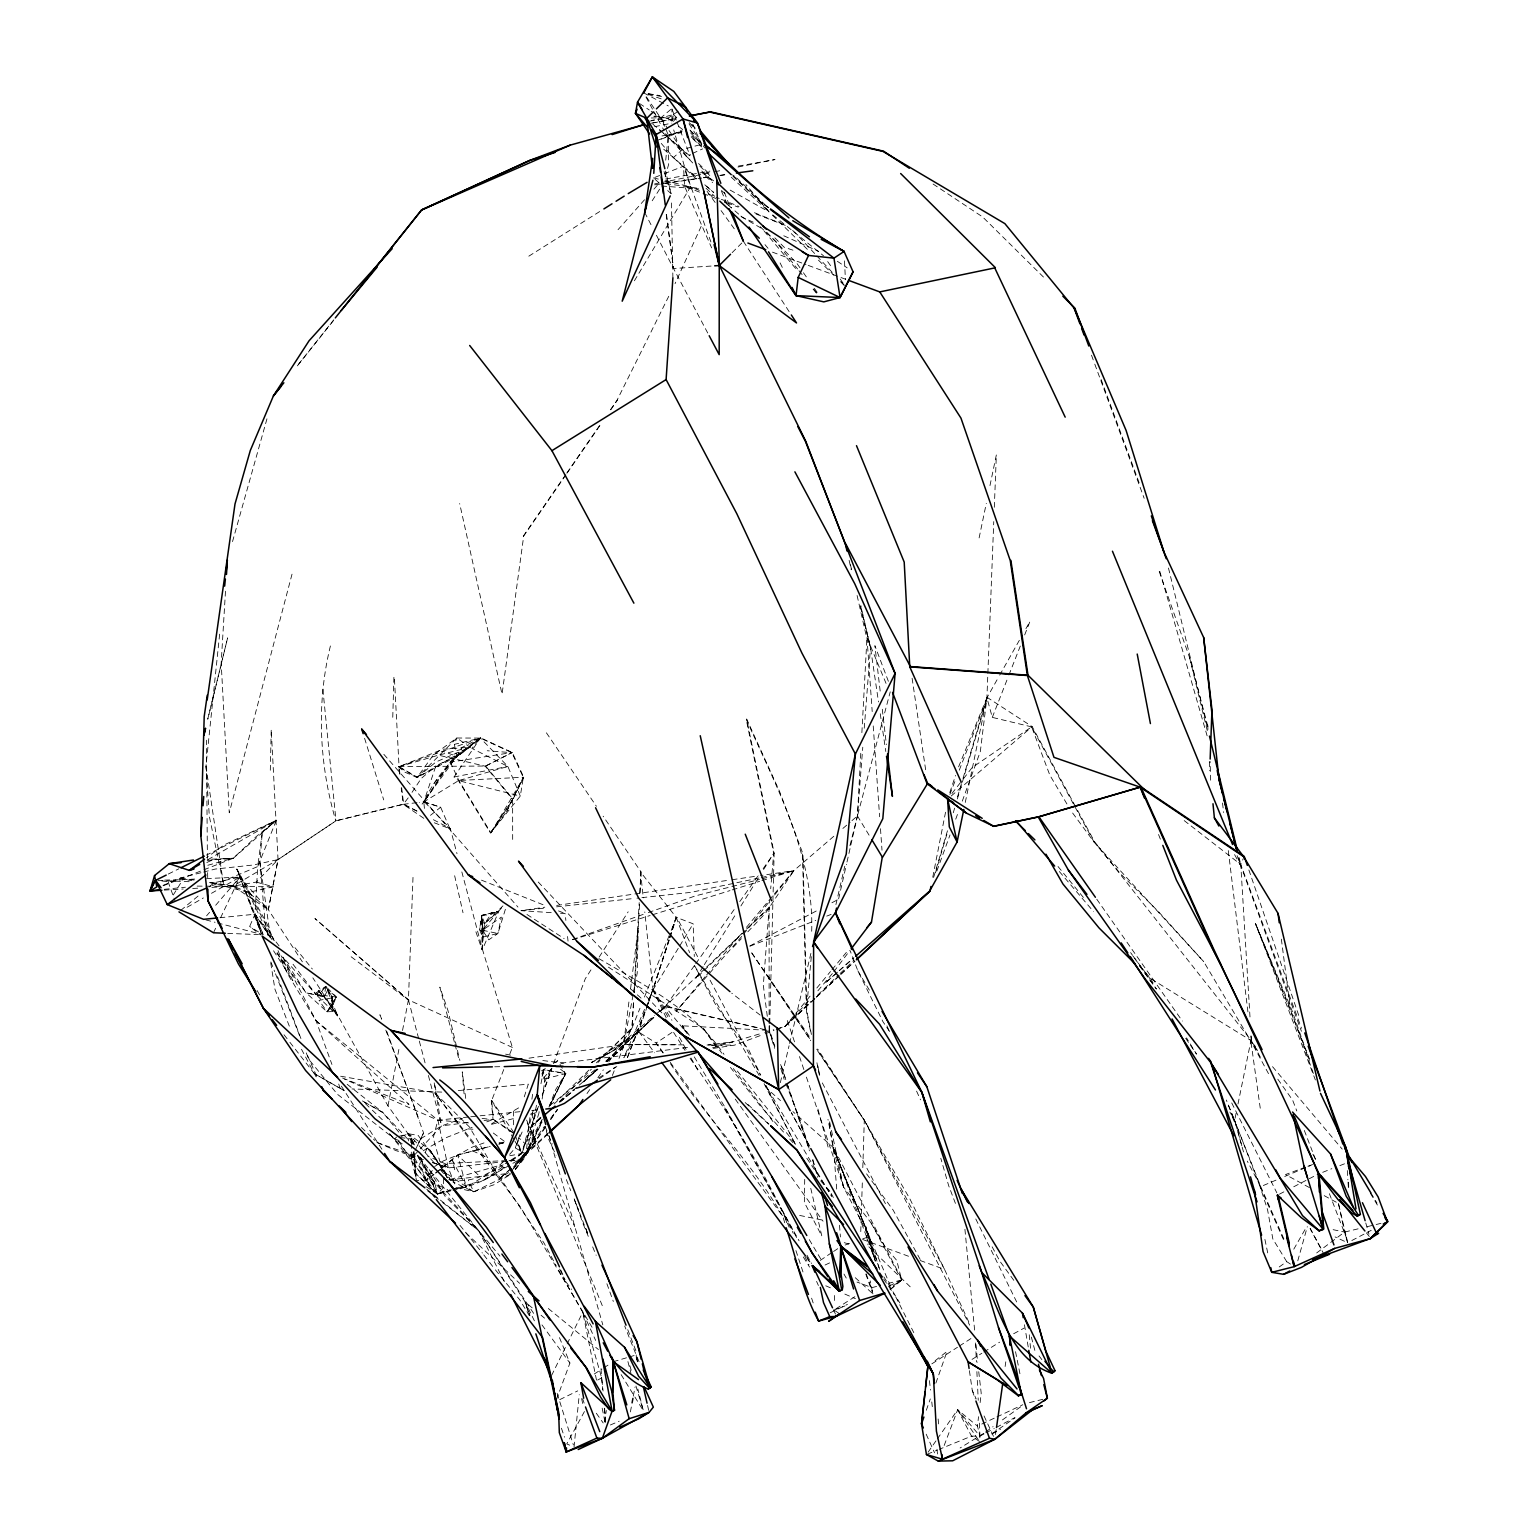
<?xml version="1.0" encoding="UTF-8"?>
<svg xmlns="http://www.w3.org/2000/svg" width="1538" height="1538" viewBox="0 0 1538 1538"><rect width="100%" height="100%" fill="white"/><g stroke="black" fill="none" stroke-linecap="round" stroke-linejoin="round"><path stroke-width="0.75" stroke-dasharray="5 3.75" d="M327.344 987.973L336.341 997.047L319.058 1000.373L327.036 1011.773L332.189 1011.6L332.208 996.912L327.421 989.434L336.341 997.047L332.516 1005.871L327.036 1011.773L306.197 992.933L275.706 951.676M671.895 120.81L671.952 109.217M426.045 1186.644L437.407 1194.026L443.463 1187.624L443.54 1178.531M443.463 1187.624L426.468 1180.204L416.567 1180.492L411.242 1158.499L411.396 1145.176M411.434 1142.965L411.492 1138.524L387.98 1105.899L332.516 1005.871L317.059 989.319L326.69 999.988L337.706 1015.945L325.845 986.454L315.809 993.01L316.001 994.509L337.706 1015.945L312.848 977.86M804.72 1179.377L804.336 1202.37L821.83 1236.071L810.238 1186.029M811.295 956.655L806.373 1011.081L811.084 1033.882M811.699 931.278C814.044 855.32 776.209 786.572 746.199 719.169L773.691 853.34L770.692 888.753M207.399 858.454L206.419 740.22M270.303 770.25L271.226 729.493L278.032 859.588L268.343 909.689L302.371 961.827M769.673 1025.596L769.558 1030.402L774.825 1046.301M769.75 1023.212L774.152 853.129L746.641 718.977L779.574 791.416L802.951 853.84L806.816 1010.87L811.41 1034.459M392.767 717.304L393.92 676.931M860.761 1231.611L862.414 1179.492M862.799 1167.65L864.298 1120.26L817.678 1049.012M402.533 1030.479L408.435 999.854L413.107 874.507M834.403 1300.475L834.673 1293.323M1210.656 780.208L1210.079 761.406M962.288 801.125L980.321 751.544L986.915 697.81L993.759 521.593M994.317 507.29L996.355 454.902L989.645 487.181M475.915 931.797L482.067 949.677L481.702 915.437L498.466 911.303L503.195 906.19M639.597 904.421L634.329 992.337M640.096 892.771L640.981 871.815L603.146 816.217M835.922 904.575L844.766 866.24M846.996 862.011L857.435 815.928L860.857 751.697M861.876 732.665L866.971 637.501L886.273 683.929M608.779 1061.874L631.945 1028.23L633.445 1002.161M634.002 992.683L639.193 902.614M639.75 893.136L640.981 871.815M225.49 591.207L221.184 663.051L229.258 812.833L292.374 572.828M509.789 1054.068L512.385 1047.436L482.471 949.504L498.87 911.111L481.702 915.437L479.568 929.586L482.567 937.161L497.908 933.489L505.925 907.555M596.398 1062.835L631.945 1028.23L633.694 1001.911M672.894 277.936L671.433 200.767M849.937 845.669L857.435 815.928L862.78 747.199M864.241 728.224L870.508 647.633L860.819 605.511M267.862 935.335L264.997 921.57L259.922 862.241L262.267 832.346L276.34 820.331L257.711 866.567L255 914.226L249.637 926.472L260.729 934.912M767.289 1016.33L763.329 985.377L769.692 900.557M332.189 1011.6L332.208 996.912L325.845 986.454L316.001 994.509L306.197 992.933L281.877 955.54L316.078 1020.79L331.939 1064.469M482.067 949.677L484.662 923.531L481.702 915.437L490.257 914.61L498.466 911.303L482.509 930.24L488.796 939.814L497.908 933.489L501.35 917.109L482.509 930.24L481.702 915.437L482.567 937.161L484.662 923.531L491.949 912.726M665.723 160.202L668.242 134.863L665.512 128.442M574.039 1447.104L579.249 1394.678M205.938 766.289L223.568 884.677L209.36 816.486L205.938 766.289L219.953 631.195M529.879 1117.607L526.034 1154.192L515.365 1169.149M937.315 1438.953L957.655 1409.769L971.516 1436.146L979.552 1441.49L979.956 1436.069L977.457 1426.091L978.533 1416.69M980.129 1402.598L981.206 1393.197L978.745 1371.704M619.026 1058.355L623.178 1047.628L629.369 998.335M630.542 988.934L638.212 927.914L637.213 973.073L633.714 991.722M262.267 832.346L257.711 866.567L209.187 886.984M531.898 1099.209L532.917 1092.076M995.509 1434.55L996.509 1427.514M1005.121 1366.513L1005.794 1361.822M604.665 1422.073L606.318 1410.461M542.126 1099.036L544.548 1082.406L543.472 1069.833L565.542 1073.639L549.95 1105.438M325.845 986.454L324.134 996.835L337.706 1015.945M666.204 1017.675L652.919 990.011L668.915 939.853M330.401 645.96C316.309 703.577 319.154 764.117 335.822 820.888L278.032 859.588L233.026 886.157L209.322 887.522M672.26 120.964L673.413 114.485L651.554 120.56M630.407 1411.922L631.657 1405.136M633.329 1396.12L635.021 1387.084M606.952 1061.624L623.178 1047.628L633.271 994.048M387.98 1105.899L399.361 1046.974M932.759 877.218L945.908 810.353M1236.091 1113.32L1234.649 1120.318L1244.204 1154.423M1237.994 1103.996L1250.855 1041.053L1203.696 961.615L1158.518 911.688L1120.414 873.642L1093.999 841.959L1070.909 810.699M457.344 1188.067L483.932 1180.088L518.767 1159.902L526.438 1154L536.608 1104.784M540.953 1083.694L543.856 1069.641L565.946 1073.466L550.354 1105.245M979.11 537.916L986.3 503.33M965.268 802.452L986.915 697.81L998.527 677.201M838.633 898.846L846.458 864.298M780.343 1082.656L789.071 1045.744M789.609 1043.437L811.43 951.157M207.745 719.053L227.624 637.886L207.803 719.13M533.186 1110.378L521.94 1153.385L510.539 1161.401M542.087 1076.427L543.856 1069.641M851.975 820.619L857.435 815.928L890.233 691.831M665.166 176.928L668.646 164.316L668.242 134.863L681.488 132.672M1297.784 1260.814L1307.338 1226.651M232.526 541.587L267.554 416.721M933.604 877.487L947.966 829.117M957.52 796.876L962.307 780.746M962.999 778.439L986.915 697.81L992.298 717.381L1031.652 726.878L1093.999 841.959L1203.696 961.615M935.508 872.642L947.793 831.174M953.272 812.756L954.637 808.142M957.367 798.933L987.434 697.579L1032.19 726.628L1076.408 808.219M539.088 1112.589L531.783 1136.178L525.131 1143.638L521.536 1153.577L505.195 1163.535M667.896 1016.772L652.919 990.011L668.895 940.006M669.626 937.719L676.162 917.263L640.539 872.008L643.288 897.865M648.325 1003.237L669.318 939.795M670.049 937.526L676.585 917.071L698.925 959.154M524.247 1096.863L528.322 1084.136L458.151 1090.596M669.645 937.584L676.162 917.263L693.157 923.819L694.292 956.501M399.515 773.864L398.65 766.828L417.106 777.497L456.786 738.009L470.07 747.237L442.809 749.275L398.65 766.828L404.302 771.922L417.106 777.497L433.37 754.985L456.786 738.009L480.375 738.086L471.858 748.391L507.886 766.462L458.459 780.631L520.305 796.069L507.886 766.462L480.375 738.086L454.075 776.978L458.459 780.631L490.487 833.019L520.305 796.069L523.324 777.401L511.885 752.678L480.375 738.086L462.169 752.947L435.85 765.905L423.815 801.836L421.028 805.528M949.773 792.628L955.54 775.44M627.485 1057.51L646.075 1009.601M646.844 1007.371L652.996 989.53L644.787 911.957M644.537 1009.332L623.87 1057.74L638.405 1031.921L647.575 1005.448M537.55 1108.206L525.131 1143.638L518.902 1137.985M542.222 1094.921L551.527 1068.333M519.921 1134.679L515.268 1147.906L509.251 1154.827M538.492 1106.303L521.94 1153.385L526.438 1154L547.393 1134.563M542.433 1095.094L551.911 1068.199M926.318 1410.25L930.298 1398.946M935.873 1383.104L947.024 1351.421L933.105 1362.341M936.873 871.027L950.003 834.942M955.732 819.177L958.193 812.41M556.545 1399.426L569.906 1363.072L558.582 1335.445M541.876 1074.062L543.472 1069.833M553.488 1063.719L585.305 978.687L592.88 966.883M627.389 1057.452L645.556 1009.236M646.383 1007.044L652.996 989.53L648.305 1000.527M944.178 1445.47L957.655 1409.769L977.457 1426.091M424.411 808.411L423.815 801.836L456.748 756.312L454.364 744.354L456.786 738.009M548.97 1107.052L555.699 1089.577L565.542 1073.639L560.005 1064.392M415.222 1155.942L411.242 1158.499L413.933 1151.52L415.721 1176.608M612.374 1075.504L615.7 1066.93M542.26 1119.241L533.302 1135.486L526.034 1154.192L515.268 1169.284M949.869 794.415L955.848 778.997M959.27 770.211L987.434 697.579M503.753 1069.544L491.66 1100.497L493.429 1119.356L514.596 1133.564L491.66 1100.497L513.788 1139.139M992.298 717.381L1008.044 677.258M1008.928 675.028L1020.29 646.075M1024.673 634.925L1029.922 621.563L1024.116 631.868M631.945 1028.23L639.981 1008.217M644.441 997.105L670.337 932.624M671.222 930.413L676.585 917.071M958.597 766.847L986.915 697.81M1249.99 1016.945L1240.762 864.529L1243.358 858.415M522.132 1131.987L515.268 1147.906L526.034 1154.192L541.626 1122.394M606.741 1061.662L623.178 1047.628L631.522 1028.441L598.032 1062.412M701.136 226.413L675.047 283.665M544.548 1082.406L551.181 1068.026M421.527 1160.171L419.643 1164.131L426.468 1180.204L433.908 1174.571M425.276 1152.25L427.16 1148.309L446.328 1137.582L472.147 1127.316M213.474 932.778L216.531 926.357M220.588 917.782L239.909 877.102L268.343 909.689L278.032 859.588L336.015 820.792L403.687 804.143L418.528 811.91M467.552 1122.605L441.675 1125.854L411.242 1158.499L414.087 1152.577M415.029 1150.597L423.565 1132.91L386.788 1031.44M411.242 1158.499L413.28 1154.231M417.394 1145.714L423.565 1132.91M506.463 811.795L523.324 777.401L506.463 811.795L490.487 833.019L512.635 799.433L485.22 766.212L438.484 755.158L398.65 766.828M434.312 822.792L449.923 828.771L440.656 807.239L423.815 801.836C436.1 775.248 456.055 753.485 480.779 737.913L450.288 762.156L458.862 780.458L490.891 832.846L513.038 799.26L523.727 777.228L512.289 752.505L480.779 737.913L399.053 766.655L400.207 776.017M526.438 1154L542.03 1122.202M551.565 1375.491L566.119 1345.981M567.157 1343.866L582.748 1312.26L557.352 1267.946M541.953 1120.933L523.708 1157.48L513.538 1166.938M549.451 1105.899L565.542 1073.639L542.568 1079.426L550.873 1069.218M668.742 296.296L617.065 400.188L610.259 410.031M327.44 990.645L324.134 996.835L306.197 992.933M584.44 1411.538L566.772 1443.913L570.406 1445.509M999.7 675.144L1019.463 640.096M1293.785 1249.183L1306.8 1226.44M336.341 997.047L327.036 1011.773L336.341 997.047L316.001 994.509L283.415 957.636M450.788 1190.873L437.407 1194.026L431.294 1188.701L434.793 1182.722L418.201 1155.115M490.891 832.846L523.727 777.228L458.862 780.458L424.219 801.663L419.259 802.394M634.406 280.781L690.504 186.848L673.721 129.923M432.313 1170.437L426.468 1180.204L433.812 1174.301M652.919 990.011L678.527 947.889M679.738 945.889L693.157 923.819M173.256 895.001L182.849 879.601L194.73 879.082M703.097 966.671L695.522 978.822L702.366 972.189M704.346 964.653L735.875 914.053M740.912 905.959L758.561 877.621M763.598 869.528L773.691 853.34M512.116 1170.303L544.414 1126.431M652.189 200.767L659.687 189.078M599.186 957.059L628.177 911.823M412.03 792.32L421.201 778.516L435.85 765.905M545.452 1127.469L523.708 1157.48L513.134 1166.765M550.739 1119.549L557.333 1109.629L550.162 1118.972M586.997 1093.556L589.708 1089.596M597.878 1077.715L603.338 1069.794M523.266 536.185L565.407 475.069M566.772 473.108L600.743 423.834M565.869 474.877L523.708 535.993L502.042 694.253L459.651 503.541M567.234 472.916L601.223 423.642M610.74 409.839L617.545 399.976M935.95 1440.914L926.453 1454.544L937.18 1450.161M550.604 1119.203L557.333 1109.629M694.407 965.614L665.55 1006.333L660.533 1011.081M695.791 963.672L734.28 909.362M739.778 901.614L757.657 876.391M763.156 868.643L774.152 853.129M408.185 797.876L403.264 804.316L335.822 820.888M832.346 973.592L817.082 991.779M833.807 971.689L849.726 950.715M434.081 783.342L456.748 756.312L480.375 738.086L454.364 744.354M951.926 793.512L962.057 780.535M963.499 778.67L972.17 767.558L1031.652 726.878L1049.839 775.152L1067.41 804.778M705.115 976.745L676.066 1011.485L742.027 936.123M743.508 934.239L768.673 902.46M774.594 894.981L793.819 870.662L833.807 836.268M298.449 364.352L333.823 319.789M297.353 365.871L334.765 318.904M515.461 1169.457L525.515 1156.864L530.745 1143.638L523.708 1157.48L545.221 1126.854L548.278 1138.447L556.045 1155.23M411.569 1144.714L415.76 1139.62L398.784 1137.293L408.512 1133.756L418.182 1135.409L450.98 1180.223M776.19 1029.71L784.957 1026.461L810.757 995.336M816.832 988.011L830.482 971.535M832 969.709L848.707 949.58M513.634 1168.495L536.224 1141.331L512.865 1166.438M324.422 988.146L321.615 991.51L316.001 994.509L291.316 962M706.653 974.919L740.297 934.681M746.411 927.356L793.819 870.662L760.618 875.526M673.394 121.348L676.432 117.792L673.413 114.485L676.835 117.715M206.592 915.802L209.629 912.284M215.685 905.248L239.909 877.102L263.248 934.796L249.637 926.472M503.253 1161.748C489.334 1176.07 468.456 1183.337 448.635 1179.896L500.254 1165.208L505.541 1168.572M618.026 229.7L644.557 199.729M653.919 189.155L657.034 185.637L663.436 183.233M814.563 998.777L784.957 1026.461L810.661 998.72M511.385 1168.303L499.043 1179.127L511.308 1168.111M733.145 947.331L741.316 938.718M747.833 931.817L765.789 912.841L793.819 870.662L761.214 877.544M210.206 882.601L233.026 886.157L256.288 882.081L278.032 859.588L253.501 864.971L215.185 869.066L203.631 872.046M559.524 1101.496L591.342 1069.218M732.126 252.655L741.816 243.004M540.549 1117.222L532.071 1125.47L540.915 1118.03M554.084 1104.053L589.631 1069.429M480.125 921.012L484.662 923.531L502.945 905.882M704.077 970.536L769.096 907.651L769.115 1023.52M784.957 1026.461L810.853 1001.584M817.755 994.951L838.479 975.054M840.209 973.4L854.013 960.135M396.669 1137.005L394.632 1138.947L337.495 1094.325L308.792 1059.374L306.216 1052.78M528.995 1058.163L624.793 1044.59L653.419 1017.637L624.793 1044.59L591.457 1062.527L638.405 1031.921L656.13 1043.014L663.186 1052.665M704.962 968.632L660.071 1011.312L665.089 1006.544L766.789 1030.075M706.692 966.979L744.834 930.721M746.564 929.067L769.096 907.651M605.818 1061.528L653.861 1017.425M163.182 885.773L233.295 858.242L255.712 837.018L276.34 820.331L223.702 845.15L206.496 857.762M816.313 997.143L838.941 975.976M840.69 974.342L854.609 961.327M814.871 998.623L785.207 1026.327L776.132 1029.018M816.62 996.989L839.306 975.803M841.055 974.169L855.013 961.135M504.291 1167.419C489.622 1179.165 471.359 1186.548 453.018 1190.354M511.077 1161.113L521.536 1153.577L517.46 1142.561M597.263 1068.968L583.248 1081.81L597.109 1069.391M606.01 1060.932L653.285 1017.579M660.283 1011.139L665.55 1006.333L760.31 1028.249M432.486 1162.69L448.308 1167.919L518.556 1160.017L548.489 1132.814M661.263 143.418L673.394 157.587L682.391 149.551L704.116 143.611M484.662 923.531L498.466 911.303M837.441 972.189L825.118 983.128L837.71 972.035M839.19 970.632L853.282 958.136M207.822 865.26L233.295 858.242L276.34 820.331L206.438 855.09M839.517 970.459L853.917 957.789M560.043 1102.073L574.481 1089.635M583.498 1081.848L597.917 1069.41M842.882 828.444L850.168 822.196M951.176 796.011L1032.19 726.628M540.991 1117.78L531.86 1125.566L540.607 1118.376M559.255 1102.188L597.609 1069.448M591.457 1062.527L611.663 1051.665L654.4 1015.561M656.188 1014.061L665.089 1006.544L685.602 1031.652M670.76 109.467L660.956 117.734L647.306 118.099M560.351 1101.631L574.481 1089.731M890.752 1289.132L901.653 1279.943L896.731 1260.391L884.696 1246.241L871.085 1222.921L843.555 1187.067L805.547 1074.543M180.734 910.419L198.344 895.827M208.918 887.08L214.205 882.716L239.909 877.102L233.026 886.157L209.726 882.254M889.983 1289.632L902.095 1279.731L833.481 1147.656L827.963 1119.356M435.658 1172.821L457.728 1155.057L472.128 1147.156L483.989 1142.926M430.467 815.332L440.656 807.239L423.834 801.836L449.884 762.329L452.903 758.715L462.169 752.947M550.066 1105.303L596.936 1068.333M606.318 1060.932L623.178 1047.628M1358.092 1228.843L1344.558 1232.073L1315.144 1254.085M435.773 1173.148L457.728 1155.057L490.218 1146.271M611.663 1051.665L638.405 1031.921M1279.232 1266.966L1286.691 1261.602L1294.035 1266.447M983.705 1433.378L960.116 1447.989M985.589 1432.032L993.087 1426.63M1002.449 1419.901L1023.078 1405.059M830.193 1312.779L847.438 1304.397M599.378 1078.772L616.853 1066.468M483.932 1180.088L502.926 1166.727M991.702 1433.935L1015.118 1417.805M649.382 121.156L667.915 118.234L678.892 110.755M554.66 1062.835L557.794 1060.701L554.218 1062.989M871.085 1222.921L901.653 1279.943L891.04 1287.152C871.066 1241.301 851.552 1194.68 833.481 1147.656L792.877 1111.59M820.254 1260.41L833.096 1251.701M833.558 1251.49L841.151 1246.376M671.991 1032.421L656.13 1043.014L664.012 1054.395M598.667 1078.042L614.604 1067.526M931.817 1363.879L957.443 1347.288M959.404 1346.019L971.228 1338.368M434.658 1166.515L443.309 1160.921L457.728 1155.057L489.661 1146.541M594.245 1374.03L601.858 1369.108M603.78 1367.878L609.49 1364.168M423.181 1150.847L427.16 1148.309M505.079 1174.821L508.597 1172.552M839.46 1313.721L834.057 1310.011L856.301 1295.784M508.924 1175.359L494.256 1184.645L473.742 1191.796L456.228 1187.797L448.308 1167.919L437.888 1120.164L316.078 1020.79L287.741 974.131L277.359 952.695M528.822 256.173L601.858 210.187M972.035 1359.4L981.878 1353.248M983.859 1352.017L999.604 1342.174M420.72 1138.735L441.483 1125.951L462.477 1118.434M503.157 1164.785L466.379 1187.201L452.326 1188.797M541.511 1070.832L545.356 1068.525M518.594 1107.879L489.891 1124.778L514.615 1118.299M207.938 859.646L276.34 820.331M187.098 907.247L203.343 897.961M211.475 893.328L239.909 877.102L206.63 878.563M470.07 747.237L417.106 777.497L436.061 761.906L470.09 747.237L438.484 755.158M992.298 1433.82L1000.623 1429.129M597.686 1380.047L601.666 1377.856L600.82 1365.879M1013.657 1333.734L1024.193 1328.063M457.132 756.158L417.509 777.324L399.053 766.655L394.343 676.739M984.051 1433.916L979.956 1436.069L971.516 1436.146L939.334 1449.277M986.089 1432.839L994.259 1428.514M996.297 1427.437L1014.695 1417.69M749.852 945.947L817.197 910.515M831.923 902.748L836.134 900.537M1351.825 1240.532L1371.223 1230.342M1279.405 1194.18L1284.076 1191.758M1293.766 1186.759L1318.989 1173.686M480.375 738.086L462.034 747.449L456.748 756.312L442.886 751.294M485.22 766.212L511.885 752.678L487.258 750.736M399.053 766.655L485.643 766.02L512.289 752.505L450.288 762.156L424.219 801.663L450.326 828.578L456.997 853.686M168.315 874.045L178.908 868.778M559.755 1399.638L577.73 1390.871M510.424 1174.09L473.742 1191.796L452.826 1181.876M889.329 1285.922L902.095 1279.731M981.782 1424.053L994.721 1417.959M996.893 1416.94L1022.789 1404.732M825.06 1265.024L831.558 1261.987M416.164 1176.051L413.933 1151.52L414.856 1172.725L437.407 1194.026L447.635 1189.335M669.011 130.499L686.294 156.222L690.389 154.396M692.427 153.473L702.635 148.878M206.823 862.51L213.398 859.55L233.295 858.242L207.515 859.377M656.822 140.592L682.045 130.653M610.375 1424.976L619.18 1421.227M163.105 885.369L180.523 877.967L201.324 872.642M1276.002 1180.146L1260.737 1186.605L1247.28 1161.132M1284.73 1176.474L1310.876 1165.42M749.948 946.197L815.755 920.416M826.733 916.11L831.116 914.399M658.822 182.657L653.496 177.908L662.071 174.563M664.224 173.717L683.526 166.2L711.248 242.908M1322.699 1172.321L1331.85 1168.669M1339.848 1165.631L1346.269 1163.112M486.777 1121.875L493.044 1119.529L514.211 1133.756M713.363 1048.397L734.53 1045.129L763.04 1034.574M765.232 1033.767L773.999 1030.518M834.057 1310.011L844.881 1305.973M661.071 139.17L682.045 131.441M1305.647 1167.092L1285.499 1174.551L1311.972 1188.989M1307.896 1166.265L1314.605 1163.785M572.501 939.526L646.075 913.38M648.305 912.592L695.118 895.962L729.55 887.138M845.093 1245.049L849.495 1243.511M862.683 1238.878L869.278 1236.552L879.005 1267.831M390.056 1134.256L437.407 1194.026L449.961 1189.874M572.617 939.699L650.151 915.495M652.439 914.783L729.973 890.598M732.242 889.887L759.618 881.332M761.906 880.62L793.819 870.662L761.695 878.89M417.74 1155.845L437.407 1194.026L455.133 1188.72M712.517 1047.859L762.502 1033.055M764.771 1032.383L773.864 1029.691M613.316 1361.707L627.043 1357.631M629.33 1356.958L636.194 1354.92L624.697 1326.064M659.514 129.826L666.281 135.594L681.911 131.288M398.65 1136.447L408.512 1133.756L429.967 1149.982L450.653 1180.127M498.773 1144.118L505.618 1142.292L491.756 1131.853M530.341 1114.185L539.338 1111.839M499.023 1144.003L505.618 1142.292L499.139 1142.484M876.583 1286.441L872.027 1287.614L856.993 1282.058M887.964 1283.499L901.653 1279.943M731.857 886.542L759.388 879.486M1029.441 1402.618L1042.879 1399.292M1367.109 1226.69L1373.876 1225.055M1376.125 1224.517L1385.142 1222.364M256.288 882.081L273.399 886.811L248.656 892.348L209.514 882.524M758.888 878.044L691.312 892.309L636.943 898.173M654.669 126.693L671.875 123.136M654.592 183.926L659.225 182.984M661.532 182.522L712.479 172.198M714.805 171.737L721.745 170.333M737.952 167.046L775.017 159.548L735.472 166.585M454.075 776.978L507.886 766.462M651.016 123.232L676.162 118.426M652.727 123.021L677.854 118.195M509.789 1155.749L521.536 1153.577M711.69 1045.648L732.972 1041.803L707.057 1045.033M665.685 179.004L709.883 171.141M661.994 135.959L668.242 134.863M551.219 912.63L521.094 910.669L544.817 907.189M556.679 905.44L632.56 894.309M634.925 893.963L729.8 880.063M732.165 879.717L758.253 875.891M654.727 184.868L701.443 178.158M703.77 177.812L710.787 176.812M720.13 175.467L724.802 174.794M665.781 182.907L701.078 177.985M703.424 177.658L710.479 176.678M719.899 175.37L724.609 174.717M161.855 881.005L168.084 881.659L182.849 879.601L191.808 880.486M484.028 1120.529L493.429 1119.356M560.966 1063.2L688.197 1047.378M416.971 802.663L403.264 804.316L401.245 787.917M164.22 889.31L185.406 887.215M521.094 910.669L547.105 907.862M556.564 906.843L634.579 898.423M448.635 1179.896L510.212 1173.302M468.379 1117.011L437.888 1120.164L344.589 1079.195M470.724 1116.78L477.76 1116.05M480.106 1115.8L519.979 1111.686M531.725 1110.474L538.761 1109.744M219.934 917.705L255 914.226L279.685 946.716M197.152 886.099L273.399 886.811M441.771 1092.095L351.952 1088.942M207.188 860.453L233.295 858.242M656.438 235.276L673.529 268.496L712.382 265.978M164.258 890.098L183.233 889.022M192.711 888.464L199.844 888.06M506.636 1160.575L444.693 1163.516L427.795 1156.268M509.02 1160.459L518.556 1160.017M164.681 880.101L182.849 879.601M494.736 1066.795L501.849 1066.641M676.009 1044.687L624.793 1044.59L686.813 1044.898M708.287 1044.994L734.53 1045.129M157.953 880.467L190.75 881.774M227.701 933.355L258.499 934.604M767.193 1030.268L681.892 1025.788L685.621 1031.825M560.505 913.226L565.138 913.534L565.869 920.435M671.51 121.002L667.915 118.234L654.015 116.523M467.975 1128.873L474.588 1129.373M661.667 186.002L698.713 188.866M699.329 190.404L690.504 186.848L684.564 186.329L683.526 166.2M468.609 1122.894L437.888 1120.164L433.197 1137.928L439.83 1161.459L448.308 1167.919L432.697 1162.363M482.067 1118.453L493.044 1119.529L491.256 1100.689M542.799 1060.547L563.523 1063.162M665.781 183.58L698.617 188.367M653.996 116.138L667.915 118.234M180.523 877.967L194.211 880.101M648.478 93.703L660.244 95.644M340.629 1076.216L434.754 1092.749L469.436 1126.989L495.159 1170.495L544.01 1242.992L556.237 1265.87M648.094 93.799L663.282 96.952M505.618 1054.145L512.635 1055.587M799.645 1215.424L823.061 1220.23M482.509 930.24L497.908 933.489M1333.119 1229.669L1344.558 1232.073L1347.634 1242.742L1335.119 1236.937M653.496 177.908L662.743 180.138M665.07 180.696L690.504 186.848M205.861 919.916L215.051 922.3M217.339 922.896L260.941 934.2M316.001 994.509L324.134 996.835L315.809 993.01M844.247 1242.666L848.726 1243.992M423.431 1159.69L396.285 1150.712L376.945 1142.465L373.503 1139.12M792.954 250.175L784.072 247.176L772.653 235.641M648.171 94.414L661.359 98.893M399.053 1140.523L394.632 1138.947L403.475 1144.695M376.945 1142.465L421.547 1158.383M862.741 1239.513L909.169 1256.488M920.224 1260.526L944.563 1269.427L970.228 1325.102M772.48 252.155L806.008 264.574M808.238 265.401L846.246 279.493M715.862 198.46L684.564 186.329L711.652 247.887M727.032 202.805L738.221 207.13M756.1 214.07L787.398 226.201M342.57 1078.023L409.05 1104.399L316.078 1020.79M481.49 880.159L545.317 905.632M558.525 910.9L565.138 913.534M708.153 193.98L719.169 198.44M721.38 199.325L739.028 206.457M754.466 212.705L783.13 224.298M825.771 1285.806L832.135 1288.556M844.843 1294.073L855.436 1298.668M753.197 222.145L742.296 217.262L738.721 214.186M783.765 235.775L818.677 251.348M351.145 956.771L408.243 999.931L314.925 918.532L408.435 999.854L512.385 1047.436M472.589 1150.828L486.258 1157.153M416.817 811.045L403.264 804.316L425.372 819.37M433.37 819.696L450.326 828.578M643.768 92.914L668.299 105.93M1324.199 1195.641L1338.445 1203.408L1347.634 1242.742M702.366 172.987L713.767 180.926M730.166 190.116L769.096 211.936L745.911 184.541M342.032 1089.346L315.482 1074.274L344.185 1090.692M364.544 1102.169L382.866 1112.512L412.28 1143.926M598.84 958.597C644.134 985.089 693.734 1009.793 724.014 1054.357M362.449 1100.92L382.866 1112.512L400.822 1134.64M760.926 228.008L742.296 217.262L733.318 209.495M1139.908 965.922L1150.751 978.629L1251.432 1040.765L1261.679 1059.663M608.433 967.171L703.327 1028.384L721.899 1053.242M526.957 914.476L564.138 938.584M933.085 184.041L982.609 216.916L1045.782 279.339M639.481 103.488L649.247 109.967M651.189 111.255L660.956 117.734L664.608 126.289M837.345 261.287L847.169 267.862M440.291 1169.303L473.742 1191.796L468.359 1180.55M691.792 136.055L699.425 141.438M732.972 176.293L759.118 200.747L768.808 207.668M426.737 1189.201L478.606 1230.535L499.946 1256.123M760.137 1015.061L731.761 993.202M678.739 126.52L684.141 130.672M732.53 174.89L759.118 200.747L768.481 207.918L733.991 175.428M1184.202 820.6L1240.762 864.529L1301.513 1028.268M427.526 1190.777L440.752 1201.082M442.656 1202.562L478.606 1230.535L534.974 1315.375M560.601 1069.275L565.946 1073.466M347.184 1084.29L382.866 1112.512M772.73 214.859L778.17 219.242M779.977 220.703L785.418 225.086M787.245 226.547L823.503 255.769M548.335 1308.53L598.455 1349.557M532.225 1307.877L525.189 1302.013L478.606 1230.535L417.259 1154.923M541.03 1315.221L544.548 1318.143M417.913 1155.749L423.392 1160.325M652.843 124.155L661.532 131.614M663.282 133.114L689.351 156.165M666.281 135.594L689.562 155.761M663.724 149.205L695.868 177.062M704.789 184.791L713.728 192.519M724.436 201.805L731.569 207.995L724.34 201.709M692.042 173.717L695.637 176.832M706.403 186.156L713.574 192.385M478.03 1174.763L457.728 1155.057L466.379 1187.201L452.518 1160.44L455.248 1172.033M691.235 136.882L701.847 146.225M630.753 989.011L641.557 998.566M705.577 176.332L712.632 182.599M721.476 190.443L724.994 193.596M765.924 1085.444L768.154 1089.654L780.516 1100.612M667.665 190.577L671.222 193.75L665.416 170.968M855.282 1277.713L872.911 1293.862L870.2 1280.885M731.242 177.158L769.096 211.936L759.118 200.747M745.161 1102.554L750.333 1107.302M752.063 1108.898L769.327 1124.759M747.91 1104.419L768.923 1124.009M692.869 138.824L701.578 146.975M792.608 230.392L796.05 233.622M465.918 1232.918L519.633 1283.346M673.394 157.587L697.445 180.157M706.038 188.232L714.632 196.287M699.809 166.085L712.017 177.639M690.485 130.653L697.291 137.132M698.521 163.509L710.556 174.967M365.429 1103.65L370.639 1108.59M372.369 1110.244L382.789 1120.164M686.294 156.222L691.466 161.144M701.77 170.987L713.805 182.464M760.195 226.72L775.671 241.466L797.549 268.919M868.893 1246.818L912.419 1288.94M361.449 1127.45L371.773 1137.466M414.856 1172.725L431.294 1188.701L414.626 1158.095M772.518 215.262L809.968 251.886M818.485 260.191L833.827 275.167M840.632 281.839L845.746 286.818M504.349 1281.692L478.606 1230.535L445.001 1196.141L428.064 1167.553M766.693 232.238L796.684 263.075L802.105 270.823M692.734 162.951L667.069 136.171L662.628 127.923M538.223 882.024L663.186 1014.311M691.85 124.52L696.714 129.692M799.26 237.063L815.294 254.212M816.889 255.942L834.519 274.802M840.94 281.665L844.131 285.107M690.62 132.883L701.559 144.61M389.422 1133.564L478.606 1230.535M820.696 1180.896L830.136 1191.469M783.553 1132.103L760.291 1105.937L730.031 1066.872M789.763 1139.062L792.858 1142.561M435.119 1197.275L430.448 1191.988L434.812 1197.66M460.035 1225.401L482.355 1253.028M689.37 122.656L693.869 127.75M433.966 1162.574L408.512 1133.756L408.666 1140.946M440.329 1169.784L445.097 1175.186M383.827 754.312L517.941 907.074M1059.336 871.527L1093.422 911.476M764.194 231.142L797.818 271.034M813.102 289.163L817.697 294.604M1255.508 1046.532L1250.855 1041.053L1260.487 1109.917M1272.541 1066.68L1342.193 1149.097M764.982 244.638L768.02 248.291M689.947 130.076L701.751 144.399M485.643 766.02L513.038 799.26M1058.029 866.509L1083.713 897.827M1139.6 966.018L1156.441 989.069L1130.622 952.599M294.988 947.677L312.349 969.017M495.409 1269.85L519.748 1299.821L529.38 1315.74L525.189 1302.013L535.435 1322.949M1366.378 1232.822L1369.339 1236.514M799.01 270.746L803.394 276.244M813.602 289.048L817.966 294.546M737.336 1071.044L794.992 1143.407M1251.144 1035.997L1251.432 1040.765L1094.537 841.69L1077.542 810.315M284.011 1034.747L288.433 1040.419M289.913 1042.303L316.424 1076.273M495.159 1170.495L434.754 1092.749L520.575 1207.215L593.899 1330.37M483.797 1254.912L488.161 1260.545M489.622 1262.429L493.967 1268.081M1039.034 1355.92L1041.86 1359.63M1132.948 955.982L1150.174 978.899M733.338 1068.545L773.345 1122.067M566.022 1281.942L571.617 1289.44M638.847 1031.69L654.534 1052.78M806.969 1257.853L811.237 1263.602M866.586 1173.84L893.097 1210.022L912.438 1245.299M541.972 1324.91L569.906 1363.072M670.222 1062.297L782.977 1216.616L784.861 1223.306M1013.811 1280.327L999.892 1261.218L991.01 1244.723M707.057 191.327L715.458 202.881M721.053 210.571L735.029 229.835M690.12 1058.394C729.473 1113.55 764.501 1171.821 793.262 1233.303M689.312 1035.247L682.353 1025.577L687.236 1033.805M735.279 1099.17L823.041 1221.191M827.675 261.595L831.847 267.42M840.19 279.051L844.343 284.876M596.302 1413.249L603.204 1422.977M751.774 952.887L811.103 1039.034M1257.603 1050.569L1250.855 1041.053L1269.061 1074.678M1277.809 1079.176L1292.631 1100.151L1296.803 1110.974M1096.786 899.249L1182.338 1021.04M431.294 1188.701L397.285 1139.158M803.451 272.764L807.527 278.589M814.313 288.279L818.389 294.104M670.568 1063.873C705.596 1116.626 751.351 1161.613 782.977 1216.616M978.264 1439.626L957.655 1409.769L979.956 1436.069L979.283 1421.746M1324.41 1255.123L1310.145 1228.651M703.327 1028.384L717.881 1049.627M1185.683 1038.265L1196.545 1054.145L1186.509 1037.881M546.413 732.819L596.398 806.277M889.579 1031.517L882.947 1021.674L857.858 970.824L850.13 950.695M751.774 953.022L810.718 1040.63M817.428 1050.589L864.298 1120.26L909.881 1198.871L944.563 1269.427L864.298 1120.26L816.755 1049.204M883.677 1279.039L894.424 1294.958M895.77 1296.938L914.014 1333.062M646.421 96.875L667.684 128.519M272.111 939.737L255 914.226L261.595 934.124M767.885 976.169L811.468 1041.303M806.816 1158.249L831.712 1195.526M743.431 241.389L790.032 313.002M689.005 123.79L704.673 147.956M270.361 937.834L255 914.226L263.248 934.796M273.553 950.772L292.854 980.686L281.243 955.867M341.359 1086.136L383.327 1151.443M673.606 1032.421L685.044 1050.396M447.02 1176.897L429.967 1149.982L447.385 1177.897L442.271 1168.649M803.336 1257.027L809.565 1267.101M621.141 1374.645L643.422 1410.884L637.866 1389.025M1286.691 1261.602L1272.849 1238.974L1267.581 1209.848L1260.16 1186.894L1234.649 1120.318L1229.881 1112.051M883.85 1276.828L899.788 1302.917M653.362 989.799L671.952 1020.29M694.253 1056.875L725.263 1107.687L799.087 1240.839M857.435 815.928L869.374 835.672M1370.896 1192.911L1376.991 1203.139M1370.339 1193.219L1378.875 1207.522M1232.207 1116.223L1234.649 1120.318L1242.262 1147.406M857.858 970.824L871.162 993.164M768.154 1089.654L831.712 1196.699M809.257 1239.609L821.465 1260.18M759.195 1075.389L694.618 965.845L716.746 1006.679L748.737 1049.858L760.733 1075.12M764.059 1083.656L795.511 1144.541M843.958 1274.041L846.265 1278.078M514.942 1141.177L521.94 1153.385L515.422 1135.775M679.431 1037.362L686.332 1049.723M690.947 1057.952L699.021 1072.37M257.154 990.549L260.595 996.72M724.802 1107.898L782.804 1212.271L789.205 1227.382M274.283 940.756L236.871 869.143L261.441 933.989L236.871 869.143L266.555 922.858L273.61 939.949M1234.572 854.609L1240.186 864.817L1238.551 857.973L1240.186 864.817M807.008 1255.239L811.526 1263.467M913.591 1247.376L921.55 1261.891M809.815 1146.291L791.378 1112.685L809.622 1146.464M1310.184 1228.42L1322.276 1250.74M1312.875 1154.25L1316.278 1160.556M645.979 97.029L652.631 109.39M653.746 111.447L661.513 125.866M316.117 1076.869L301.16 1048.647M831.212 1193.488L833.346 1197.525M666.223 214.513L673.529 268.496L708.057 333.631M710.095 980.206L760.33 1074.908M1150.751 978.629L1154.115 984.993M289.317 1026.154L274.937 989.222L270.38 960.635L274.648 971.612M796.607 1237.552L783.246 1212.059L787.725 1225.651M806.643 1256.661L809.988 1263.044M822.311 1082.925L886.868 1206.426M417.471 1155.192L434.793 1182.722L437.407 1194.026L419.874 1157.441M829.155 1123.028L833.038 1147.867L843.555 1187.067L869.278 1236.552L875.237 1261.564M644.691 212.455L652.17 226.97M864.298 1120.26L969.671 1325.141M795.396 1144.407L765.713 1085.655M1231.727 1102.938L1276.848 1192.815M804.759 1256.411L808.93 1264.832M559.659 1269.1L564.965 1279.808L560.37 1268.965M975.784 1218.961L1017.887 1304.416M780.112 262.902L783.092 269.035M236.871 869.143L270.092 937.699M413.684 1144.522L408.512 1133.756L411.031 1141.407M327.421 989.434L333.073 1001.257M833.5 1309.876L835.48 1314.106M316.655 1076.119L306.254 1052.665M414.472 1144.926L411.492 1138.524L412.049 1143.176M420.451 1157.73L437.407 1194.026M969.401 1370.685L972.285 1390.525L976.207 1398.984M984.051 1415.94L993.856 1437.126M596.494 1380.086L582.748 1312.26L595.667 1340.463M576.212 1204.196L588.016 1234.61M526.592 1120.068L574.712 1226.651M886.907 1025.846L889.868 1032.363M916.571 1091.115L920.512 1099.824M926.184 1434.185L934.566 1452.814M1283.884 1238.974L1260.737 1186.605L1226.324 1100.016M1260.16 1186.894L1284.288 1241.454M816.582 1281.385L818.389 1285.48M721.514 191.366L727.224 204.419M872.815 1254.431L865.26 1226.728L833.038 1147.867L865.26 1226.728L875.949 1261.948M692.907 124.405L702.078 145.975M637.136 1357.131L639.923 1363.706M583.037 1223.71L588.285 1236.36M592.668 1246.895L596.167 1255.335M1228.439 1105.341L1233.764 1118.184M381.616 1018.925L379.905 1014.772L381.578 1019.156M278.032 950.638L287.741 974.131M1237.11 855.647L1301.436 1031.287M527.207 1122.971L602.742 1306.762M1313.394 1073.466L1290.44 1009.312L1255.45 923.569L1315.375 1079.964M833.038 1147.867L869.278 1236.552M1309.434 1058.836L1255.45 923.569L1292.247 1011.139L1309.415 1060.297M1232.284 1116.684L1234.879 1123.182M545.125 1126.316L547.778 1132.968M548.662 1135.198L552.2 1144.061M566.349 1179.588L570.771 1190.681M574.308 1199.563L578.73 1210.656M585.805 1228.42L588.439 1235.072M785.822 1083.598L800.106 1119.664L809.353 1148.463M1158.537 834.519L1161.113 841.036M724.321 192.25L729.531 205.65M275.513 973.804L299.391 1035.228M671.933 108.967L676.239 120.099M677.105 122.309L690.043 155.703M1329.39 1193.68L1348.192 1242.435M1304.32 1130.468L1316.009 1160.786M627.754 1329.678L636.386 1352.056M385.807 1030.114L419.374 1120.337M955.425 1203.389L948.638 1185.567L940.795 1158.268M676.162 917.263L689.582 952.599M888.368 681.296L874.891 645.691L880.37 692.773M277.494 976.572L301.179 1039.227M875.545 1261.045L833.481 1147.656L836.768 1189.97M1101.131 379.54L1139.812 484.624M1091.499 355.201L1093.96 361.911M1094.787 364.141L1144.157 498.293M606.895 1283.73L613.316 1301.475M866.221 1273.868L872.565 1291.439M865.798 1274.098L872.911 1293.862M168.084 881.659L175.082 901.095M529.995 1315.375L525.189 1302.013L529.764 1315.663M574.193 1198.794L582.229 1221.441M1159.229 571.578L1189.643 657.783L1208.676 729.435M972.285 1390.525L975.188 1398.907M1248.875 869.95L1299.322 1017.099M769.115 1025.884L769.115 1030.614L774.479 1046.436M780.631 1064.546L786.014 1080.368L780.862 1064.488M809.065 1148.232L786.783 1082.637L809.488 1150.885M561.428 1428.225L564.484 1437.184M787.302 1020.54L794.915 1043.033M799.472 1056.548L804.797 1072.294M582.652 1398.715L584.113 1403.117M812.506 1159.979L817.793 1175.897M795.934 1250.586L804.143 1275.502M811.603 1298.168L813.852 1304.974M879.717 1269.523L865.721 1226.497L875.141 1261.122M664.031 171.564L671.222 193.75M338.725 1084.059L340.129 1088.404M557.179 1393.39L573.347 1444.855M364.583 738.278L383.712 799.895M769.115 1030.614L774.575 1048.339M780.727 1068.276L784.149 1079.368M629.849 1365.725L631.214 1370.243M635.963 1386.046L643.422 1410.884M582.748 1312.26L601.666 1377.856L603.069 1390.986M1159.787 571.329L1207.119 735.837M1365.763 1222.941L1368.974 1234.187M549.047 1136.063L602.819 1324.872M817.928 1109.033L828.078 1147.079M461.842 871.931L482.471 949.504L482.105 915.245M454.383 1042.091L439.849 987.146L447.962 1010.543L459.9 1060.547M454.998 1044.379L459.228 1060.413M408.435 999.854L418.721 1038.804M419.316 1041.091L425.372 1064.008M428.391 1075.466L441.675 1125.854M1031.364 1337.099L1035.516 1352.94M812.91 1159.537L817.524 1177.301M627.927 1361.591L630.907 1373.165M860.376 606.587L870.508 647.633L878.506 701.943M1168.476 568.022L1207.753 729.127M1239.051 857.531L1240.762 864.529M1189.643 657.783L1207.407 731.281M850.418 564.715L851.533 569.329M860.473 606.183L870.508 647.633M849.111 560.37L851.245 569.752M857.089 595.494L866.663 637.636M454.652 875.737L463.015 912.726M636.713 1357.227L637.751 1361.822M647.575 1405.463L649.113 1412.365M581.614 1398.561L583.017 1405.04M819.696 1075.004L817.697 1065.815L819.677 1075.139M434.793 1085.194L439.176 1105.803M1338.445 1203.408L1344.558 1232.073M829.636 1121.779L843.555 1187.067M1264.909 1239.436L1267.85 1253.547M602.165 1408.154L605.011 1422.189M1015.541 1351.671L1020.194 1375.03M816.928 1062.758L819.235 1074.543M1024.443 1324.756L1028.403 1348.019M636.578 1357.189L637.347 1361.726M434.197 1082.887L441.483 1125.951M865.26 1226.728L867.99 1244.838M912.111 678.258L925.934 771.73M880.255 713.747L885.811 751.524M259.922 862.241L270.419 937.027M1281.365 939.141L1290.44 1009.312M666.512 214.436L673.529 268.496M465.726 1098.401L462.265 1071.851L464.322 1096.979M401.649 787.744L403.687 804.143M1222.499 803.009L1223.671 812.525M1228.285 850.572L1247.972 1012.235M1250.855 1035.997L1251.432 1040.765M413.184 1152.52L415.991 1175.839M882.293 709.249L886.388 744.584M929.452 1380.624L930.49 1390.083M931.778 1401.925L932.297 1406.655M936.988 1449.257L937.507 1454.006M938.122 1418.959L938.872 1426.072M567.56 936.507L568.041 941.121M322.884 689.37L336.015 820.792M964.922 1229.285L974.938 1333.446M1029.249 1334.773L1030.537 1348.268M975.996 1344.597L977.649 1362.168M601.666 1377.856L602.685 1389.525M604.338 1408.193L605.549 1422.189M839.498 1225.228L840.421 1236.975M866.971 637.501L872.2 711.594M873.219 725.936L879.64 816.755M880.486 828.694L882.005 850.206M604.665 1408.789L605.645 1422.342M1347.326 1170.553L1347.884 1179.8M1348.038 1182.107L1348.461 1189.028M532.148 1112.897L533.302 1135.486M975.515 1342.962L976.419 1362.072M976.88 1371.627L978.245 1400.272M844.516 260.864L845.4 279.743M636.194 1354.92L636.501 1361.88M1207.734 724.898L1207.945 729.493M1209.329 761.618L1209.733 770.788M332.208 996.912L332.516 1005.871M802.49 854.051L806.373 1011.081M207.63 872.642L207.745 879.736M513.404 1111.051L513.615 1125.528M1348.634 1182.453L1348.691 1189.162M512.635 799.433L512.673 841.767M481.644 919.109L479.568 929.586L483.143 932.624L481.644 919.109M248.656 892.348L233.026 886.157L268.343 909.689L248.656 892.348"/><path stroke-width="1.5" d="M1017.022 1388.949L937.469 1290.94L835.865 1131.93L813.41 1065.892L813.621 941.929L855.397 754.043L895.097 673.452L805.816 441.406L719.399 265.478L703.827 191.289L683.007 118.964L652.362 76.9L637.52 102.181L635.463 113.331L649.632 133.979M1318.374 1178.512L1318.412 1173.994L1294.4 1116.473M829.193 1278.809L838.825 1291.113L841.709 1289.882L838.883 1274.195L829.347 1243.8L825.022 1206.157L821.561 1192.834M207.188 699.925L235.006 503.964L250.309 450.48L273.399 395.92L309.061 340.782L392.209 248.656M611.989 1357.112L613.316 1361.707L612.778 1391.236L614.45 1410.308L611.989 1411.423L602.338 1438.318L578.192 1449.527M612.585 1392.428L613.316 1361.707L595.36 1321.277L584.19 1306.3M839.825 1274.81L840.709 1246.607L825.022 1206.157L843.574 1224.479M840.19 1276.944L841.151 1246.376L836.614 1232.745M1210.156 759.061L1211.963 709.729L1203.677 637.559L1163.92 551.95L1152.385 520.651M255.846 991.741L238.505 964.076L208.072 900.999L200.844 835.941L204.208 716.458L207.265 695.176M226.49 574.462L227.336 560.082L225.875 574.308M653.785 173.333L656.13 134.517L637.52 102.181L642.269 109.775M566.503 1447.931L566.234 1451.949L602.338 1438.318L649.113 1412.365L653.342 1407.116L644.153 1386.911M812.525 946.543L846.227 854.224L855.397 754.043L801.913 653.054L736.837 513.769L666.108 379.578L672.894 277.936M200.844 835.941L202.189 817.37M203.054 805.758L203.727 796.473M1034.228 1408.462L994.836 1439.26L952.676 1460.792L938.276 1461.1L926.453 1454.544L921.531 1423.823L927.875 1366.417L913.534 1339.214M224.644 586.151L225.375 579.038M923.396 1427.975L921.531 1423.823L925.088 1391.679M925.588 1387.084L927.875 1366.417L902.825 1321.815M792.781 220.703L844.074 251.425L833.961 258.153L808.527 255.443L798.184 277.417L796.03 295.623L823.81 301.871L840.056 297.545L853.071 271.822L844.074 251.425C795.281 222.395 750.371 187.213 711.46 145.822M996.509 1427.514L1002.814 1382.931M652.631 158.26L644.691 212.455L646.46 205.534M851.187 948.811L871.469 922.127L882.216 857.512M838.825 1291.113L842.247 1289.998L842.882 1286.422L841.132 1274.714L840.709 1246.607L867.144 1266.62M632.08 1402.887L632.925 1398.369M930.951 886.446L930.029 891.06L856.762 959.501M963.826 809.43L957.097 841.978L929.51 891.309L856.358 959.693M836.537 908.074L835.499 912.668L813.621 941.929L817.601 947.927M652.919 180.234L622.198 301.198L670.241 195.903M193.461 860.011L169.218 863.683L154.55 875.564L150.032 890.925L161.894 890.252M921.531 1423.823L923.915 1417.036M647.594 127.481L635.463 113.331L637.116 109.236M152.935 884.6L150.032 890.925L159.491 889.848M853.071 271.822L840.056 297.545L796.03 295.623L749.006 227.066M166.2 875.103L155.607 880.37L150.032 890.925L156.818 886.926L154.55 875.564M643.768 92.914L652.362 76.9L673.798 91.396L697.406 123.002L720.841 183.31M582.902 1099.478L578.807 1105.418L549.124 1132.948M280.762 386.634L273.399 395.92L283.876 382.77M335.303 317.924L421.604 209.975L529.61 160.49L570.31 145.091L643.576 124.77M366.217 279.455L421.585 209.956L529.899 160.375L555.026 152.493M153.896 882.485L155.607 880.37L161.106 887.772M341.205 310.503L377.329 266.901M866.913 927.625L871.469 922.127M1348.384 1156.422L1365.436 1176.474L1378.125 1196.929L1387.411 1221.826L1370.243 1238.667L1334.619 1248.395L1294.169 1266.658L1271.772 1272.33L1263.063 1251.586L1254.335 1190.277M730.531 254.27L719.246 265.536L714.67 265.824M979.206 1265.812L981.763 1272.503C999.123 1308.146 1009.543 1359.054 1051.973 1373.261L1055.01 1370.704L1045.84 1351.114L1033.286 1307.05L961.058 1189.047L957.097 1180.338M653.208 112.005L646.787 118.291L652.42 168.373M656.418 108.852L667.627 97.836L685.564 107.141L687.409 111.447M645.402 1374.626L651.189 1386.93L648.305 1389.045C632.406 1383.585 618.853 1369.339 609.952 1355.401M550.239 1131.218L578.403 1105.611L610.721 1079.791M855.705 956.213L929.51 891.309M648.305 1389.045L651.189 1386.93M938.276 1461.1L994.836 1439.26L1025.788 1413.095L1047.359 1398.196L1043.591 1378.471L1039.38 1369.897M544.452 1115.05L555.045 1106.11M1043.61 1401.137L1047.359 1398.196L1043.802 1384.623M1053.376 1371.992L1055.01 1370.704M205.9 875.045L167.277 904.613L155.607 880.37M181.08 862.683L169.218 863.683L189.289 870.373L204.573 859.165M619.756 1427.187L638.885 1418.728L649.113 1412.365L629.157 1418.69L602.338 1438.318L596.879 1438.068L566.234 1451.949L559.313 1432.647L558.64 1412.038L542.626 1337.599L436.273 1199.563M597.436 1080.137L564.427 1103.4L552.834 1108.302L545.798 1109.033M839.46 1313.721L828.636 1321.353L859.665 1300.494L884.408 1293.074M815.64 1070.16L813.41 1065.892L778.709 1089.577L682.93 1035.189L583.979 955.386L503.137 902.133L468.283 874.872L361.738 729.147L363.16 733.722M953.618 802.644L947.6 799.068L957.097 841.978L949.292 826.867L947.6 799.068L966.518 813.198L993.759 826.348L1038.265 817.005L1068.352 870.027L1145.022 978.745L1210.733 1062.585L1302.494 1215.616L1319.316 1230.881L1323.218 1229.343L1318.412 1173.994L1337.868 1199.409L1351.71 1212.905L1357.17 1216.039L1360.38 1214.366L1345.904 1147.483L1320.508 1093.364M1329.601 1254.258L1304.359 1264.563M603.896 208.918L612.009 203.804M616.065 201.247L624.178 196.153M628.235 193.596L647.075 182.33M469.667 345.473L551.931 450.672L666.108 379.578M665.281 205.035L656.13 134.517L683.007 118.964L697.406 123.002L718.669 184.848M193.923 869.105L189.289 870.373L199.652 864.414M1334.619 1248.395L1301.456 1267.389L1283.634 1274.329L1271.772 1272.33L1270.792 1267.639M511.943 1267.523L586.266 1367.743L600.493 1397.004L608.664 1408.789L611.989 1411.423L614.546 1410.077M1283.634 1274.329L1289.748 1270.984M1383.22 1224.037L1387.411 1221.826L1384.969 1217.75M181.023 867.72L204.323 856.147M884.984 1293.17L836.48 1316.22L818.62 1321.065C802.874 1292.862 796.569 1258.507 786.129 1227.747M907.997 1246.895L968.113 1361.861L996.816 1379.528L1018.252 1395.735L1021.79 1394.447L1014.945 1371.262L998.508 1327.64L981.763 1272.503L921.858 1092.326L835.499 912.668L882.812 818.677L895.097 673.452L854.763 583.786L794.896 471.839M1025.788 1413.095L1042.226 1405.674L1031.517 1410.058M189.289 870.373L193.673 868.412M994.836 1439.26L989.472 1438.261L942.429 1459.216L926.453 1454.544M421.585 209.956L570.31 145.091M1018.252 1395.735L1021.79 1394.447M206.976 887.907L167.277 904.613L203.574 919.32L217.608 917.936M836.038 1316.451L829.77 1316.663L818.62 1321.065L815.236 1312.183M1318.95 1230.688L1323.218 1229.343L1303.936 1165.996L1293.054 1114.396M1312.645 1259.776L1370.819 1238.359M612.162 134.594L644.172 124.559M1374.184 1234.61L1378.625 1233.245L1370.243 1238.667L1387.968 1221.537L1383.085 1213.367M1360.38 1214.366L1357.17 1216.039L1318.412 1173.994M576.25 1088.231L696.618 1052.569M994.355 826.079L1038.842 816.736L1140.831 786.918L1244.223 856.358L1247.318 865.413M1038.265 817.005L1140.235 787.187L1243.627 856.647L1278.04 913.399L1319.95 1091.038M848.476 280.32L879.755 291.912L994.759 267.92L1065.18 417.144M689.87 115.792L710.441 111.851L883.543 151.166L909.304 168.257M689.293 116.023L709.845 112.082L882.947 151.397L1004.872 223.625L1074.216 308.254L1126.124 430.486L1163.92 551.95M650.228 1056.741L593.476 1066.968L556.525 1066.565L424.219 1039.803L391.037 1030.441L262.114 936.027L297.411 1011.677L332.458 1072.274L374.772 1118.607L419.336 1152.423L448.75 1182.895L486.296 1227.055L549.931 1319.95M696.906 1050.954L593.476 1066.968L577.135 1066.622M736.356 173.063L752.832 170.776M546.836 1064.969L504.214 1066.603M433.043 1067.564L521.978 1058.951M442.617 1067.891L492.371 1066.853M563.119 1066.334L539.761 1065.834L521.171 1061.412M225.317 933.258L213.474 932.778L178.966 911.88M1144.599 789.84L1027.999 675.24L910.4 666.569L845.708 543.856M856.493 445.674L904.209 562.081L909.765 666.858L1027.384 675.528L1053.972 757.35L1140.235 787.187L1212.675 948.523L1262.083 1049.647M559.428 1266.793L530.475 1202.735L504.522 1157.768L391.037 1030.441L405.071 1033.344M747.891 243.042L765.77 249.675M472.685 876.641L468.283 874.872L480.01 882.831M635.463 113.331L646.787 118.291L656.13 147.148M798.184 277.417L840.056 297.545L833.961 258.153L770.346 209.36M821.157 239.351L844.074 251.425M634.387 996.047L682.93 1035.189L778.709 1089.577L790.148 1110.647M802.317 251.867L808.527 255.443L764.309 227.201L717.246 182.599M975.707 815.678L979.706 818.062M983.724 820.427L993.759 826.348M693.561 120.714L697.406 123.002L652.362 76.9M1007.063 1385.623L968.113 1361.861L969.075 1368.474M931.701 786.014L927.645 783.419L923.973 774.575M937.757 789.878L982.224 818.331M1319.316 1230.881L1301.11 1217.538L1277.347 1195.257L1278.347 1199.736M679.758 103.046L685.564 107.141M705.154 145.476L724.263 158.952L728.897 164.431M629.157 1418.69L613.316 1361.707L638.539 1379.605M770.73 209.072L809.43 236.775M649.382 1388.103L638.539 1376.164L624.543 1347.288L595.36 1321.277L612.143 1411.326L580.883 1382.662L583.671 1398.234M1281.173 1198.102L1277.347 1195.257L1289.286 1245.934M1018.771 1395.793L1000.95 1378.086L977.61 1340.117L980.648 1346.346M935.104 789.013L927.645 783.419L882.504 857.377L871.758 839.613M938.834 791.82L948.158 798.818M966.518 813.198L927.068 783.688L892.559 692.427M235.199 953.618L263.402 1008.332L305.601 1070.506L389.672 1161.344L424.892 1187.817M763.944 1017.945L777.267 1028.018L813.41 1065.892M836.96 1240.57L841.151 1246.376L865.702 1264.967M384.596 1153.423L389.672 1161.344L395.362 1165.766M814.909 1272.234L812.218 1265.736L819.677 1271.599M853.571 1288.979L840.709 1246.607L872.796 1274.002M583.979 955.386L611.989 977.976M615.719 980.994L621.314 985.512M625.043 988.511L630.657 993.029M528.284 1291.478L539.069 1300.917M439.772 1079.964C488.353 1116.184 512.442 1173.302 540.415 1225.055M729.954 991.625L688.14 955.483L638.635 898.077L595.571 807.738M705.923 145.187L788.936 217.896M990.799 1284.115L1009.447 1336.003L1051.973 1373.261L1022.462 1313.125L981.763 1272.503M523.42 866.355L518.498 861.145L576.788 941.237L598.378 960.346M664.935 1019.271L682.93 1035.189L832.25 1206.292M771.057 1126.335L796.953 1150.136L876.968 1269.081M242.216 963.845L228.412 939.199L263.402 1008.332L337.668 1077.234M709.364 1068.506L732.146 1089.731M770.673 1125.643L796.953 1150.136L933.316 1373.972L934.335 1383.45M708.557 153.492L731.223 174.678M389.672 1161.344L455.517 1223.152M719.784 201.132L759.291 238.236M1053.741 1371.973L1044.879 1361.226M812.218 1265.736L839.325 1291.286L829.347 1243.8M443.54 1177.935L448.75 1182.895L493.275 1242.512M1015.368 820.984L1025.135 830.443M1028.403 833.596L1034.901 839.921M321.423 1086.808L323.557 1090.788L332.17 1099.132M339.052 1105.784L345.935 1112.455M576.788 941.237L632.426 995.605M1062.835 296.2L1074.793 308.004L1088.789 346.012M900.653 173.525L995.374 267.67M1135.332 964.115L1099.055 927.952L1062.95 884.004L1045.955 854.186M841.151 1246.376L880.294 1285.384M762.886 225.778L766.135 229.066M855.762 999.046L879.563 1024.231L921.858 1092.326L989.165 1279.597M676.355 1028.23L682.93 1035.189M699.963 133.133L724.263 158.952L699.675 130.076M391.037 1030.441L398.996 1039.034M1140.831 786.918L1213.271 948.215L1318.989 1173.686L1352.902 1210.483M1292.554 1112.051L1330.562 1154L1353.498 1207.484M361.738 729.147L366.486 734.549M485.681 1136.294L504.522 1157.768L519.363 1187.74M1358.612 1215.539L1346.192 1196.256L1330.562 1154M1015.945 820.715L1054.684 866.086M1323.218 1229.343L1280.154 1178.031L1275.636 1169.668M1320.469 1175.551L1327.871 1184.779M1339.713 1199.563L1364.898 1230.977M570.771 1348.134L586.266 1367.743L612.143 1411.326M263.402 1008.332L269.304 1015.887M272.245 1019.656L276.667 1025.327M341.455 1108.36L351.76 1121.567M1068.352 870.027L1086.962 894.405M1212.982 803.759L1214.386 817.87L1243.627 856.647M501.888 1254.066L507.636 1261.756M661.648 1062.354L805.547 1255.931M835.865 1131.93L841.459 1139.543M1024.942 1295.592L1033.286 1307.05L1050.031 1366.417M813.621 941.929L921.858 1092.326L930.355 1121.894M839.325 1291.286L812.083 1252.893L805.278 1241.089M1038.842 816.736L1095.402 897.269M1208.56 1058.355L1211.31 1062.277M917.475 1072.832L926.78 1086.597L962.404 1193.623M879.659 1273.06L882.331 1277.04M1121.202 942.909L1127.815 952.868M1130.468 956.847L1215.443 1089.981M827.867 1276.809L812.083 1252.893L771.73 1176.512M791.339 314.982L796.511 322.942L719.246 265.536L714.055 244.6M1218.404 1074.466L1210.733 1062.585L1257.065 1201.851M879.755 291.912L960.962 418.125L1010.255 560.601L1027.384 675.528M633.098 1335.58L636.809 1341.463L650.17 1387.872L624.543 1347.288M768.519 251.79L796.03 295.623L792.051 287.433M698.041 1051.934L717.9 1084.117M1370.896 1192.911L1348.941 1156.115L1308.165 1046.205M1349.595 1158.46L1352.037 1162.555M882.043 1011.446L926.78 1086.597M698.214 1052.319L806.816 1235.495M833.654 1280.77L839.767 1291.055L812.66 1265.524L832.519 1307.781M797.318 1227.305L800.721 1233.207M645.037 118.157L648.248 123.828M651.458 129.5L655.746 137.055M1214.386 817.87L1218.865 826.041M934.066 1284.73L937.469 1290.94M810.776 1148.559L933.316 1373.972L936.411 1431.147L942.429 1459.216L941.91 1454.487M968.825 1203.485L961.058 1189.047L967.364 1201.87M924.223 1357.074L933.316 1373.972L927.222 1361.053M551.931 450.672L633.887 603.165M544.894 1233.457L593.13 1323.872M603.223 1342.789L607.702 1351.191M709.172 335.726L719.188 354.644L719.246 265.536L703.827 191.289M1172.071 1018.944L1233.803 1135.659M797.838 426.622L805.508 441.541L845.4 543.991L846.996 551.008M222.183 928.356L208.072 900.999L207.88 889.195M227.605 938.891L233.026 949.407M1221.268 965.422L1176.455 880.121L1162.805 845.381M510.789 1294.477L548.335 1369.089M586.266 1367.743L588.4 1372.031M321.577 1086.597L323.557 1090.788M1375.914 1231.938L1362.437 1202.716M601.954 1265.14L636.809 1341.463L641.231 1359.361M852.302 949.677L835.499 912.668L839.806 923.857M909.765 666.858L961.269 782.246M829.77 1316.663L823.522 1302.609L820.331 1287.402M729.127 208.764L743.431 241.389L732.146 212.34M596.879 1438.068L585.497 1406.943M1028.864 1327.967L1022.462 1313.125L1023.251 1317.778M1344.673 1147.752L1347.461 1154.25L1343.078 1143.099M646.441 1379.086L649.247 1385.68L643.269 1369.954M544.375 1358.035L547.067 1364.571M1112.455 551.219L1232.572 844.535M1333.946 1244.934L1322.18 1212.021M1336.868 1127.585L1339.521 1134.237M745.238 834.192L771.518 900.73M1140.235 787.187L1144.387 797.953M626.043 1325.198L537.243 1094.633L539.761 1065.834L504.522 1157.768L537.243 1094.633L565.35 1173.898M580.883 1382.662L599.762 1431.647M794.915 1258.949L808.469 1294.438M989.472 1438.261L975.919 1401.022M1319.277 1216.097L1322.757 1229.246M1017.637 1380.682L1026.5 1408.77M1151.328 515.922L1166.208 558.698M1074.216 308.254L1079.964 323.903M1081.618 328.382L1084.098 335.092M840.709 1246.607L859.665 1300.494M1304.762 1032.94L1342.789 1143.868M1346.673 1155.173L1352.056 1180.665M998.508 1327.64L1019.117 1387.699M1321.68 1220.614L1323.084 1224.786M535.839 1333.85L552.565 1383.892L559.159 1416.748M824.56 1196.353L827.579 1205.446M1020.271 1390.794L1021.405 1394.37L1009.447 1336.003L1010.216 1345.442M626.831 1404.886L613.316 1361.707M1303.936 1165.996L1307.338 1177.512M1211.982 1064.584L1261.621 1235.149M1217.635 772.384L1219.615 779.247M1348.461 1166.765L1348.422 1162.286L1365.11 1220.691M545.779 1124.566L537.243 1094.633L539.569 1103.842M1250.529 1176.858L1255.604 1194.795M602.723 1358.785L611.759 1391.448L614.45 1410.308M1203.677 637.559L1219.057 779.516L1236.398 848.861M1038.477 1364.244L1041.437 1375.568M656.13 134.517L664.839 168.699M1219.057 779.516L1222.479 793.339M1223.614 797.953L1227.055 811.795M1229.9 823.311L1236.187 848.668M683.007 118.964L687.601 137.574M642.326 1363.822L643.98 1370.531M1209.464 736.125L1237.34 850.533M1277.924 1194.949L1289.325 1243.319M1293.65 1261.756L1294.746 1266.37M1291.459 1255.143L1294.169 1266.658L1286.672 1237.34M643.422 1387.084L647.056 1403.175M700.232 735.722L778.709 1089.577L777.267 1028.018M533.494 1296.361L558.909 1417.113M1217.173 770.403L1218.115 774.96M1137.216 654.054L1150.424 723.571M557.41 1410.442L552.334 1380.22M558.236 1414.864L559.063 1419.305M1028.807 1350.345L1030.787 1361.976M1355.997 1208.945L1345.904 1147.483L1346.192 1152.097M1348.422 1162.286L1350.326 1173.975M1010.87 560.332L1027.999 675.24M886.503 756.235L892.425 796.376L887.484 753.985M659.879 167.565L660.513 172.256M661.148 176.966L663.359 193.384M1278.04 913.399L1279.251 922.762M1009.447 1336.003L1010.428 1345.116M1318.989 1173.686L1323.795 1229.035M652.304 158.741L652.9 168.315M1318.777 1180.78L1319.412 1192.104M716.746 180.504L719.399 265.478M205.515 728.378L203.823 735.375L205.534 728.416M566.234 1451.949L564.292 1442.663L566.234 1451.949"/></g></svg>
